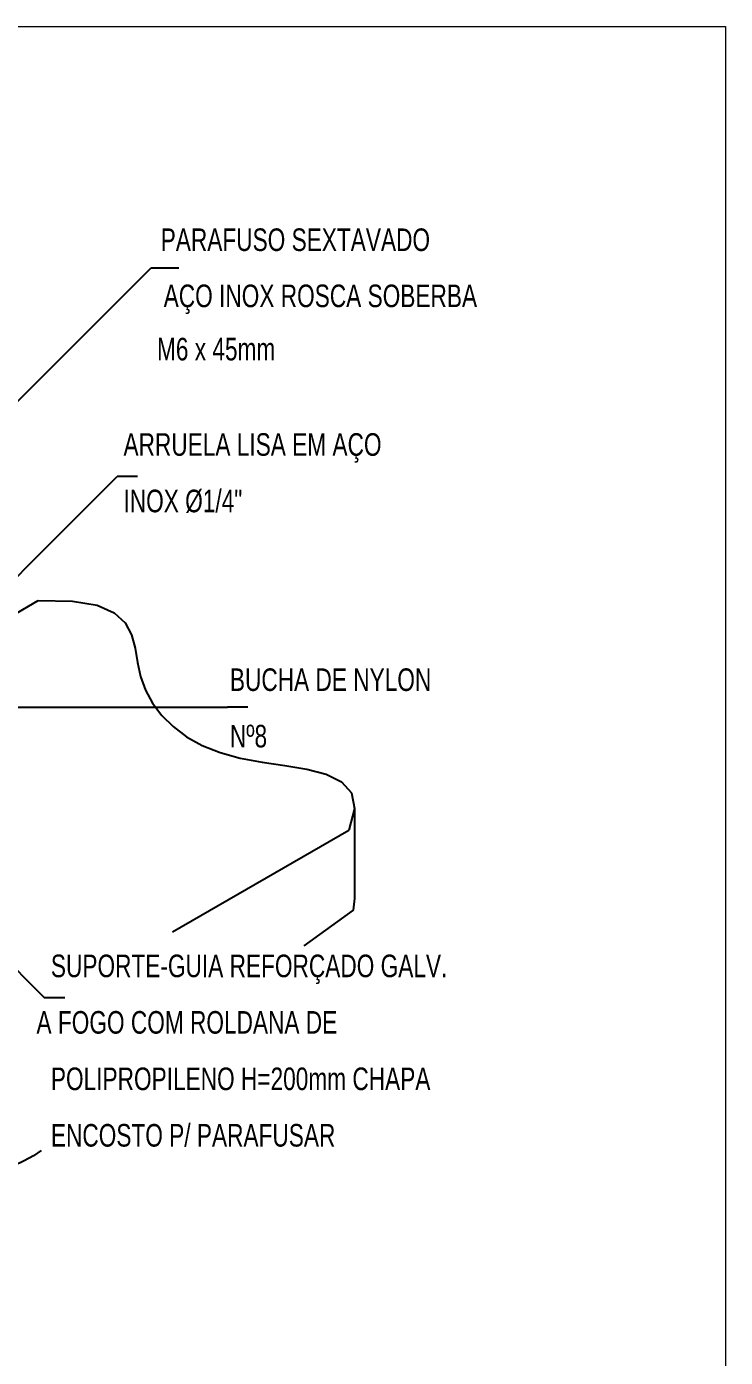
# Model space of a CAD drawing. Header units: inches. Extents: x 462047 to 462370, y 9198028 to 9198209.
# Drawn here: x 462333.35 to 462337.99, y 9198158.03 to 9198166.86 of the extents above; entities that cross this region are included whole.
import ezdxf

# ---------------------------------------------------------------- set-up
doc = ezdxf.new("R2010")
doc.units = ezdxf.units.IN
doc.header["$MEASUREMENT"] = 0
doc.layers.add('C02', color=2, linetype='Continuous')
doc.layers.add('C03', color=3, linetype='Continuous')
doc.layers.add('I-LIN_CHAMADA', color=9, linetype='Continuous', lineweight=9)
doc.styles.add('80CL', font='ACENT.shx', dxfattribs={"height": 2})

msp = doc.modelspace()

# ---------------------------------------------------------------- linework, layer by layer
at = {"layer": 'C02'}
for p, q in [((462333.0265, 9198164.1078), (462334.1781, 9198165.2594)), ((462334.3656, 9198165.2594), (462334.1781, 9198165.2594)), ((462333.4947, 9198163.4149), (462333.9557, 9198163.8758)), ((462334.0908, 9198163.8758), (462333.9557, 9198163.8758)), ((462333.1245, 9198163.0446), (462333.4947, 9198163.4149)), ((462332.0329, 9198162.2444), (462333.4309, 9198163.0515)), ((462333.0582, 9198162.3447), (462334.6868, 9198162.3447)), ((462334.8219, 9198162.3447), (462334.6868, 9198162.3447)), ((462335.5305, 9198161.67), (462335.5305, 9198161.0739)), ((462334.3224, 9198160.8515), (462335.4928, 9198161.5272)), ((462332.9393, 9198160.9476), (462333.4735, 9198160.4134)), ((462333.6086, 9198160.4134), (462333.4735, 9198160.4134))]:
    msp.add_line(p, q, dxfattribs=at)
for points in [[(462333.4309, 9198163.0515), (462333.6581, 9198163.0487), (462333.8227, 9198163.0204), (462333.9356, 9198162.9707), (462334.008, 9198162.9037), (462334.0507, 9198162.8238), (462334.0747, 9198162.7349), (462334.0911, 9198162.6413), (462334.1109, 9198162.5471), (462334.1432, 9198162.456), (462334.1898, 9198162.3695), (462334.2508, 9198162.2887), (462334.3262, 9198162.2145), (462334.4161, 9198162.148), (462334.5204, 9198162.0903), (462334.6393, 9198162.0424), (462334.7727, 9198162.0054), (462334.9189, 9198161.9788), (462335.0695, 9198161.9569), (462335.2142, 9198161.9327), (462335.3429, 9198161.8991), (462335.4453, 9198161.8488), (462335.5112, 9198161.7748), (462335.5305, 9198161.67), (462335.4928, 9198161.5272)], [(462335.5305, 9198161.0739), (462335.5214, 9198160.9966), (462335.1952, 9198160.7583)], [(462333.4513, 9198159.399), (462333.3993, 9198159.3649), (462333.3385, 9198159.3309), (462333.2681, 9198159.2973), (462333.1899, 9198159.2645), (462333.1062, 9198159.2333), (462333.0194, 9198159.204), (462332.9319, 9198159.1775), (462332.8461, 9198159.1543)]]:
    msp.add_lwpolyline(points, dxfattribs=at)
at = {"layer": 'I-LIN_CHAMADA'}
msp.add_lwpolyline([(462325.6989, 9198166.8634), (462337.9945, 9198166.8634), (462337.9945, 9198152.5492), (462325.6989, 9198152.5492)], close=True, dxfattribs=at)

# ---------------------------------------------------------------- texts
at = {"layer": 'C03', "style": '80CL', "width": 0.75}
for s, p in [('PARAFUSO SEXTAVADO', (462334.2442, 9198165.3731)), ('AÇO INOX ROSCA SOBERBA', (462334.264, 9198165.0004)), ('M6 x 45mm', (462334.2195, 9198164.6469)), ('ARRUELA LISA EM AÇO', (462333.9971, 9198164.0133)), ('INOX %%C1/4"', (462333.9971, 9198163.6383)), ('BUCHA DE NYLON', (462334.7037, 9198162.4516)), ('Nº8', (462334.7037, 9198162.0766)), ('SUPORTE-GUIA REFORÇADO GALV.', (462333.5149, 9198160.5508)), (' A FOGO COM ROLDANA DE', (462333.3774, 9198160.1758)), ('POLIPROPILENO H=200mm CHAPA', (462333.5149, 9198159.8008)), ('ENCOSTO P/ PARAFUSAR', (462333.5149, 9198159.4258))]:
    msp.add_text(s, height=0.15, dxfattribs=at).set_placement(p)

doc.saveas('drawing.dxf')
